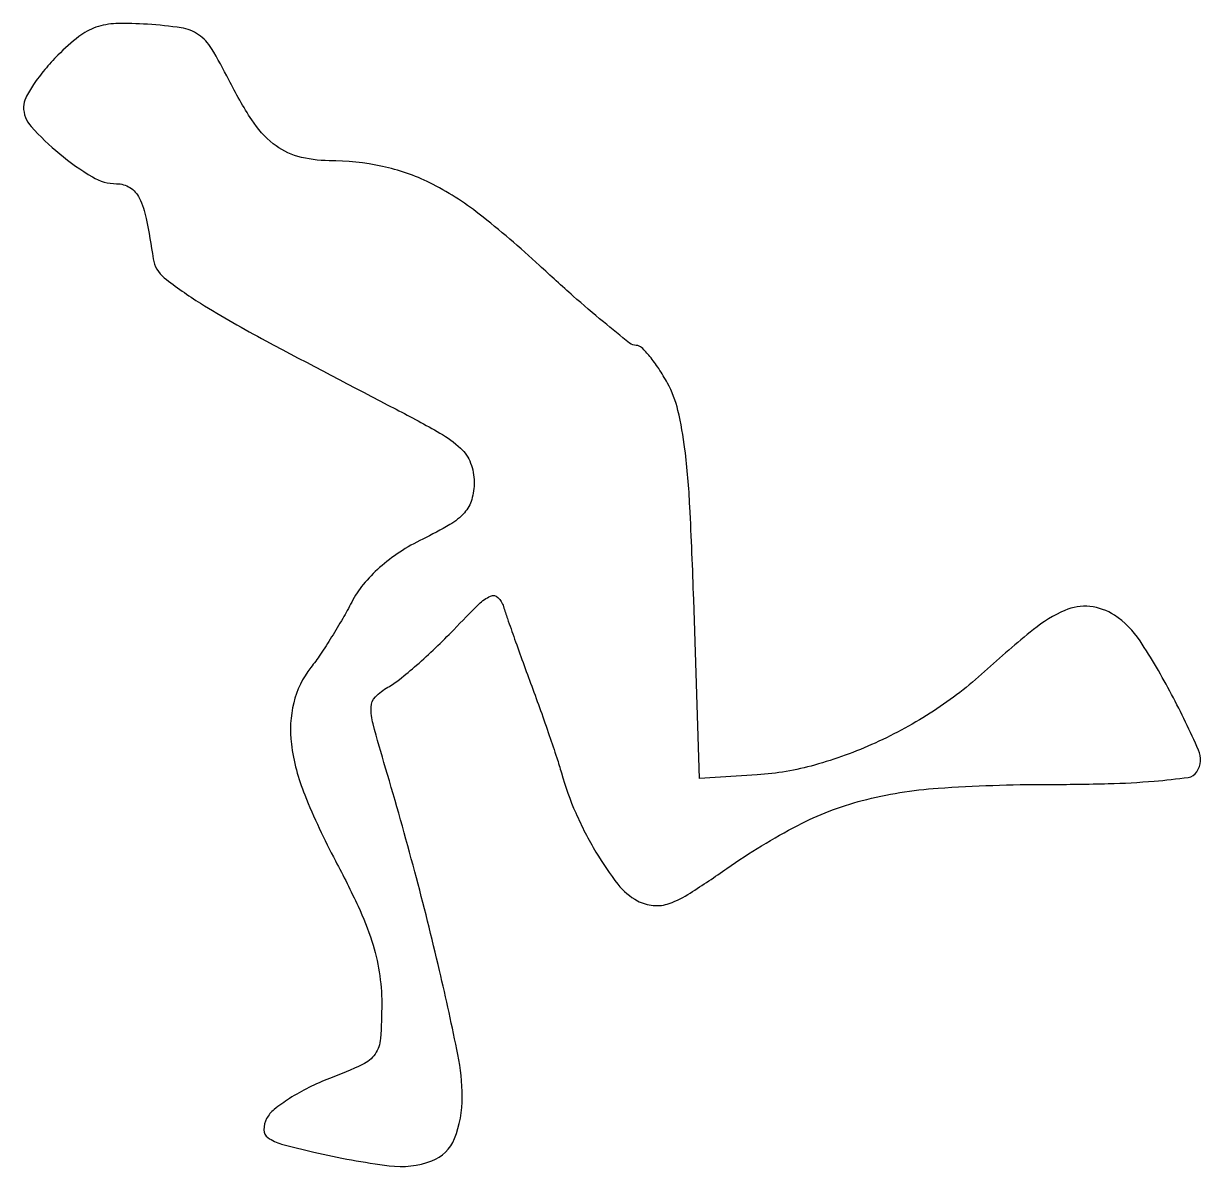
# Model space of a CAD drawing. Extents: x 0 to 102, y 0 to 99.
import ezdxf

# ---------------------------------------------------------------- set-up
doc = ezdxf.new("R2010")
doc.units = 0

msp = doc.modelspace()

# ---------------------------------------------------------------- linework, layer by layer
msp.add_lwpolyline([(2.978737, 96.132583, 0.022866), (1.838498, 94.882994, 0.026458), (0.875004, 93.591741, 0.026933), (0.186884, 92.428773, 0.12069), (0, 91.665817, 0.186295), (0.664525, 89.944189, 0.035744), (3.129604, 87.589006, 0.037271), (5.959396, 85.583122, 0.136369), (8.057673, 85, -0.141297), (9.210025, 84.667718, -0.139773), (10.014316, 83.771834, -0.064562), (10.615379, 81.987312, -0.011502), (11.222451, 78.511993, 0.189637), (12.175043, 76.866454, 0.029078), (15.328154, 74.648206, 0.016483), (20.963253, 71.406955, 0.002616), (32.25, 65.476568, -0.009695), (36.030574, 63.421323, -0.058265), (37.830783, 62.098456, -0.113587), (38.696095, 60.818487, -0.092326), (39, 59.186694, -0.069498), (38.786157, 57.655651, -0.114273), (38.156242, 56.516463, -0.077426), (36.897078, 55.490736, -0.019199), (34.543273, 54.233286, 0.032182), (32.559171, 53.106218, 0.03622), (30.817553, 51.773014, 0.03887), (29.403815, 50.307273, 0.053966), (28.401878, 48.78402, -0.012582), (27.621484, 47.352625, -0.008579), (26.666116, 45.764129, -0.00865), (25.691237, 44.262846, -0.017198), (24.858605, 43.115141, 0.106007), (23.379241, 40.058769, 0.091964), (23.179117, 36.498316, 0.064744), (24.335558, 32.090376, 0.02534), (27, 26.37969, -0.012824), (28.95328, 22.452775, -0.030559), (30.145823, 19.421602, -0.038915), (30.785141, 16.76237, -0.039557), (31, 14.050834, -0.017447), (30.893411, 10.997076, -0.135012), (30.423876, 9.662003, -0.133664), (29.335847, 8.748429, -0.016976), (26.488587, 7.548792, 0.024458), (24.69281, 6.760344, 0.02629), (23.026837, 5.817079, 0.027078), (21.694268, 4.861914, 0.101182), (21.039082, 4.073026, 0.124628), (20.800134, 3.110862, 0.241302), (21.155554, 2.424998, 0.087875), (22.326431, 1.868272, 0.010421), (25.126785, 1.160093, 0.024741), (31.651514, -0.009568, 0.121794), (35.338134, 0.414348, 0.21249), (37.299602, 2.337871, 0.096249), (37.97373, 5.95, 0.04834), (37.591724, 9.609725, 0.007143), (36.004498, 16.881721, 0.007996), (33.861962, 25.444783, 0.006793), (31.333218, 34.415797, -0.005597), (30.246849, 38.234819, -0.073979), (30.074321, 39.686912, -0.187349), (30.454332, 40.586138, -0.073995), (31.53929, 41.415797, 0.042503), (32.534187, 42.082038, 0.010925), (34.018868, 43.324658, 0.011043), (35.656293, 44.822212, 0.011022), (37.227067, 46.391549, -0.00758), (39.413446, 48.606214, -0.085821), (40.422719, 49.30479, -0.314298), (41.055465, 49.19303, -0.122267), (41.53983, 48.391549, 0.008272), (41.880646, 47.352043, 0.00184), (42.499176, 45.586893, 0.00191), (43.229059, 43.552974, 0.001843), (43.983222, 41.5, -0.003406), (44.746356, 39.402363, -0.003128), (45.503151, 37.234375, -0.003125), (46.153994, 35.292174, -0.010294), (46.548769, 34, 0.034317), (47.792357, 30.534389, 0.030865), (49.536537, 27.141529, 0.0315), (51.443079, 24.351948, 0.104601), (53.133607, 22.928496, 0.10072), (54.50533, 22.518209, 0.109708), (55.883872, 22.696571, 0.056239), (57.707388, 23.599058, 0.009936), (60.880341, 25.73182, -0.032922), (67.004438, 29.451676, -0.056001), (72.5883, 31.605551, -0.047135), (79.151678, 32.678635, -0.016967), (88.619122, 33, 0.006427), (93.881834, 33.067652, 0.014643), (97.849324, 33.286053, 0.011678), (100.803336, 33.605227, 0.225257), (101.557462, 34.092975, 0.246718), (101.68828, 35.96412, 0.017833), (99.360344, 40.787792, 0.023332), (96.630757, 45.425657, 0.103403), (94.406153, 47.653448, 0.120359), (92.292125, 48.402384, 0.128495), (90.12648, 48.064699, 0.06808), (87.400045, 46.407246, 0.014416), (83.175146, 42.768459, -0.041002), (78.755887, 39.353679, -0.037361), (73.702979, 36.585196, -0.038434), (68.465727, 34.675171, -0.051926), (63.5, 33.827269), (58.5, 33.5), (58, 49, 0.004536), (57.667446, 57.044014, 0.017599), (57.24108, 62.013667, 0.02838), (56.638254, 65.373659, 0.066542), (55.72432, 67.75, 0.020197), (54.977464, 68.994714, 0.027678), (54.201487, 70.045312, 0.02705), (53.491491, 70.814203, 0.195203), (53.033717, 71, -0.170026), (52.444966, 71.206166, -0.004195), (50.192322, 73.035445, -0.008606), (47.575805, 75.273752, -0.005697), (44.645668, 77.929176, 0.020809), (39.431122, 82.375408, 0.050644), (35.163438, 85.070224, 0.063125), (31.057091, 86.504044, 0.052055), (26.44113, 86.994423, -0.06778), (23.729294, 87.368776, -0.101931), (21.613831, 88.458548, -0.079122), (19.750263, 90.52413, -0.027788), (17.757562, 94, 0.019015), (16.265754, 96.711265, 0.107928), (15.142114, 97.902835, 0.112784), (13.646832, 98.491571, 0.021627), (10.728737, 98.80566, 0.022281), (8.001161, 98.858635, 0.076901), (6.266338, 98.545394, 0.08384), (4.787878, 97.738811, 0.02968)], format="xyb", close=True)

doc.saveas('drawing.dxf')
